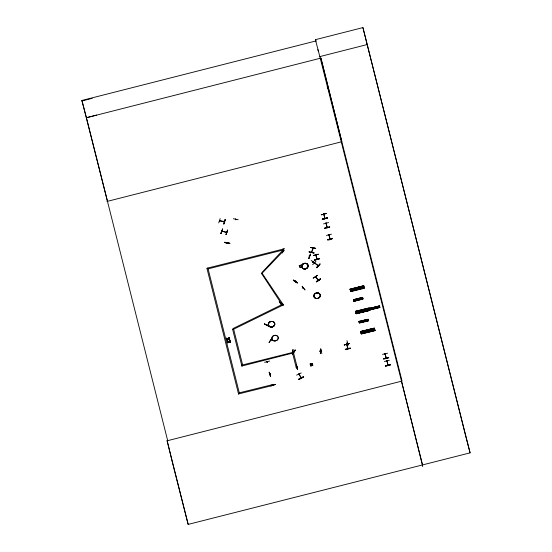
<?xml version="1.0" encoding="UTF-8"?>
<svg xmlns="http://www.w3.org/2000/svg" width="552" height="552" viewBox="0 0 552 552"><rect width="100%" height="100%" fill="white"/><g stroke="black" fill="none" stroke-linecap="round" stroke-linejoin="round"><path stroke-width="0.83" d="M224.816 242.569C228.452 241.907 234.027 245.088 224.816 242.569L229.715 243.653M229.763 243.301L224.878 242.376M314.005 252.926C298.625 249.842 324.5 255.417 309.113 251.788M293.008 349.499L292.477 354.177L292.988 349.616M292.836 351.734L292.953 351.534M292.926 352.017L293.478 351.817L292.926 351.803M320.015 351.217L320.477 351.231M320.885 349.023L320.332 353.577L320.898 349.036M270.466 340.543L270.88 340.798L270.922 340.315M281.058 303.22L280.623 303.483L281.03 303.22M281.127 303.393L280.795 303.607M303.427 288.441L303.076 288.703M264.456 324.01L268.776 326.191M268.755 326.094L264.449 323.858M235.614 219.006L235.669 219.779L235.676 219.254M313.281 248.089L311.68 252.16M293.416 280.154C305.366 288.185 285.191 275.193 297.328 282.693M321.188 351.438L321.623 351.251M321.692 351.086L321.292 351.569L321.216 351.113M347.656 342.895L347.16 343.213L347.594 342.647M295.341 281.437L295.713 281.037M295.851 281.189L295.665 280.858L295.541 281.492M313.246 261.883L312.729 262.172L313.032 261.517M324.017 214.631L323.803 213.921M315.778 254.9L316.075 255.341L315.889 254.61M326.163 223.063L326.294 223.698L326.087 222.987M326.901 226.969L327.274 227.479M267.044 361.864L267.375 362.167L267.051 361.767M346.746 344.779L346.884 344.158M386.855 361.408L386.766 360.994M387.925 364.617L388.056 365.251L387 360.918L387.78 365.024M315.585 276.973L315.351 276.869M315.378 276.925L318.304 280.333L317.966 279.767M315.799 277.118L315.433 276.517M220.172 218.592L218.716 222.891M223.726 223.953L225.126 219.379M225.195 219.503L223.767 223.939M223.995 223.988L225.395 219.544M220.841 233.455L222.663 228.97L220.855 233.441M222.663 228.97L221.11 233.517M221.994 230.971L221.904 231.433L222.256 231.267M221.959 231.219L222.242 231.288M226.775 232.088C226.23 232.144 226.555 232.951 226.693 232.019M226.003 234.483L227.603 230.08M227.679 230.205L226.01 234.614L227.576 230.067M233.31 218.723L238.229 219.744M224.816 242.576L224.864 242.19M227.431 242.569L227.182 242.514M282.272 252.85L284.08 248.379L282.527 252.926M283.728 250.925L283.3 250.801L283.666 250.677M310.748 247.524L315.737 248.372L310.728 247.365M310.39 254.099L308.809 258.64L310.472 254.23M308.809 258.64L310.438 254.21M313.046 247.807L311.514 252.457L311.431 252.105M281.223 304.083L281.651 303.807M321.878 353.632L320.464 349.243M301.123 377.809L298.86 374.166M267.023 324.797L266.726 325.135L266.519 324.707M281.334 303.545L281.175 304.111L281.437 303.49M315.537 276.952L315.751 276.807M310.755 247.462L315.668 248.538M270.397 373.883L270.107 374.422L269.983 373.932M296.458 367.459L296.907 367.556L296.741 367.128M293.395 280.03L297.376 282.831M297.19 283.01L293.271 280.312M293.36 352.003L293.312 351.527M299.212 265.581C305.587 262.807 299.239 271.522 299.281 265.491M310.12 363.94L310.631 365.969L312.846 365.327L312.37 363.444L310.12 363.94L312.377 363.471M279.567 302.448L283.735 304.87M266.795 324.41L266.506 324.811M281.63 303.869L281.334 304.249L281.134 303.821M269.065 342.419L271.888 338.348L269.107 342.461M295.099 349.975C294.485 353.77 289.11 357.013 295.196 350.127M292.325 354.087L295.134 350.002M323.983 214.604L323.631 213.962M326.273 223.657L325.88 223.139M327.246 227.521L326.149 223.236M328.895 234.883L329.992 239.237L329.813 238.554M315.772 254.962L316.862 259.205L316.655 258.626M267.044 361.829L267.133 362.195M272.791 384.682L272.909 385.068L272.736 384.378M272.874 384.302L273.088 384.958M347.594 348.05L347.76 348.733L346.635 344.124M346.98 344.765L346.608 344.227M384.944 353.673L385.303 354.26M387.642 364.693L387.801 365.286L387.683 364.63M388.035 365.21L387.863 364.589M311.204 260.468L315.116 263M261.572 273.523L282.3 305.077L283.176 304.594L261.745 272.722L283.066 250.015L282.796 248.959M261.627 273.737L283.818 250.553L283.01 249.808M315.985 261.062L312.66 264.732M318.2 265.415L318.083 265.609M317.8 265.595L317.855 265.229M316.496 267.485L320.036 264.063M320.001 264.028C312.708 270.901 319.07 266.885 319.946 263.897M293.015 351.803L293.685 352.169L293.657 351.7M293.402 351.99L292.953 351.983M224.298 221.345L224.457 221.656L219.551 220.462M228.114 338.576L229.246 337.52L228.148 338.714L226.582 338.197L228.148 338.714M229.729 339.452L228.183 338.942L227.038 340.011L228.224 339.08L229.729 339.452L229.604 338.962L228.418 338.68L229.604 338.962M228.825 341.398L229.949 340.349L228.859 341.543L227.293 341.026L228.859 341.543M230.439 342.274L228.894 341.764L227.748 342.833L228.928 341.909L230.439 342.274L230.315 341.785L229.128 341.502L230.315 341.785M226.955 339.68C229.149 338.162 226.568 339.432 227.072 340.149M228.418 338.68L229.328 337.858L228.459 338.818M227.665 342.502C229.86 340.991 227.279 342.254 227.783 342.971M229.128 341.502L230.039 340.681L229.17 341.647M283.818 250.946L283.749 250.456M346.994 344.814L346.808 344.082M385.117 354.356L385.165 353.708M387.09 361.394L386.904 360.67M313.156 278.056L317.531 275.372M316.262 281.617C324.341 275.62 319.263 280.802 316.337 281.789M320.498 278.774L316.31 281.748L320.533 278.884M316.462 281.934L320.671 279.07M224.333 221.814L219.448 220.89M302.896 288.572L303.255 288.31M280.768 303.6L281.154 303.345M221.994 231.253L226.782 232.302M270.57 340.405L271.025 340.591L270.501 340.156M270.922 340.805L270.404 340.294M301.233 372.959L296.59 375.139M298.936 379.045C313.274 372.007 289.22 384.13 303.579 376.857M298.97 379.183L303.552 376.74M269.162 372.2L270.501 376.505L269.162 372.221M283.348 304.904L233.427 329.316L232.999 328.55L282.914 304.138M270.452 374.311L270.335 373.849M296.859 367.597L296.803 367.163M270.045 374.18L270.404 374.118M314.502 262.945L314.819 262.911M293.636 352.148L293.436 351.645M347.16 343.047L347.587 342.895M348.395 345.097L346.96 340.694M82.041 100.961L92.218 98.311M96.621 115.078L86.443 117.728L167.684 440.662L167.132 440.8L173.162 465.515L188.163 524.4L470.09 452.854L362.926 27.6L315.406 39.682L315.82 41.331M107.474 201.328L81.91 100.464L316.282 40.862M315.406 39.682L319.836 56.594L367.356 44.512M106.922 201.466L341.84 141.726L321.002 58.077M321.25 214.769L326.287 213.486M321.264 214.832L326.301 213.548M327.453 218.137C311.818 222.263 337.941 215.08 322.368 219.227M327.405 217.943L322.333 219.082L322.416 219.427M322.354 219.178L327.398 217.902M328.564 222.553L323.548 223.898M324.604 228.114C334.512 225.561 327.936 228.121 324.652 228.293M324.638 228.245L329.647 226.851M331.483 234.158L326.446 235.442M329.006 235.325L329.006 234.593M206.91 268.258L282.852 249.173M283.066 250.015L208.104 268.858M332.559 238.429C327.743 241.39 324.114 239.637 332.608 238.616M332.594 238.574L327.522 239.713M313.329 255.459L318.366 254.175M313.35 255.521L318.387 254.237M314.502 260.102C330.303 255.521 303.448 263.09 319.539 258.826M314.419 259.771L319.491 258.633M319.477 258.591L314.405 259.73M232.613 329.254L233.648 329.213L242.632 364.934M293.284 351.562L293.402 352.245L241.652 365.182M241.866 366.031L293.56 352.88M296.224 367.639L297.259 367.597L293.402 352.245M310.631 365.969L312.777 365.417M238.526 393.942L273.143 385.365L272.929 384.516L239.299 392.845M167.67 440.606L167.118 440.744L188.163 524.4M167.132 440.8L402.049 381.059L320.809 58.126L86.443 117.728L81.91 100.464M264.594 362.291L269.645 361.056M344.248 344.917L349.292 343.661M345.304 349.237L350.334 347.939L350.43 348.326L345.38 349.561L350.423 348.305M296.472 365.258L297.466 369.509M270.501 374.277L269.887 374.008M382.536 354.384L387.601 353.204M385.262 353.949L386.041 358.22M275.489 384.302C270.811 386.869 266.878 385.641 275.531 384.461M270.473 385.669L275.524 384.42M383.606 358.752L388.656 357.53L388.739 357.868L383.688 359.104L383.599 358.738L388.649 357.517L383.633 358.876M384.344 361.498L389.388 360.249M390.464 364.672L385.393 365.81L385.482 366.162L390.464 364.672L385.386 365.79L390.436 364.555M385.482 366.155L390.526 364.906M350.189 289.648L363.809 286.088L350.14 289.441M363.906 286.481L350.244 289.869L363.913 286.529L363.733 285.763L350.078 289.179L350.596 291.408L364.244 287.965L363.733 285.763L350.065 289.117L350.244 289.876M350.465 290.863L364.141 287.523L364.327 288.289L350.651 291.628L350.492 290.98L364.147 287.564L350.485 290.938M350.548 291.201L364.21 287.82L350.568 291.283M353.57 299.977L362.74 297.928L353.611 300.136L353.508 299.695L362.616 297.424L353.508 299.695L353.887 301.33L363.002 299.087L362.602 297.404L362.705 297.79M353.563 299.922L362.664 297.611M353.77 300.826L362.94 298.818L353.853 301.192L362.885 298.584M353.818 301.047L362.933 298.784L353.832 301.095M355.626 311.224L369.302 307.899L369.481 308.651L355.812 311.997L355.647 311.328M355.709 311.563L369.378 308.223M370.392 308.126L379.507 305.884L379.597 306.263L370.399 308.161L370.709 309.486M370.413 308.216L379.534 305.98M370.447 308.34L379.555 306.084M379.583 306.181L370.509 308.623L379.597 306.236M379.804 307.153L370.675 309.334L370.785 309.796L379.893 307.54L379.5 305.877M356.061 313.101L369.709 309.658L369.888 310.41L356.212 313.75L356.033 312.984L369.736 309.789M370.682 309.382L379.831 307.257L370.737 309.617M370.73 309.568L379.783 307.057M368.108 319.27L368.481 320.857L359.359 323.086L358.979 321.45L368.156 319.456M368.101 319.242L358.966 321.402M359.048 321.733L368.136 319.373M359.09 321.899L368.205 319.67M359.186 322.34L359.166 321.878M359.29 322.775L368.412 320.574M359.297 322.803L368.446 320.726M360.704 331.414L374.38 328.088L374.56 328.84L360.891 332.18L360.725 331.517L374.394 328.13L374.884 330.255M360.787 331.752L374.456 328.412M361.125 333.249L374.787 329.848L374.967 330.6L361.291 333.939L361.132 333.277L374.794 329.875M224.022 221.524L223.953 221.276M296.81 367.397L296.514 367.708L296.389 367.218M299.018 374.083L301.364 377.947L301.123 377.347M297.514 369.619L296.41 365.155M219.889 220.993L219.896 220.524M226.672 232.489L221.821 231.143M283.466 250.649L283.804 250.725M320.374 351.189L320.408 350.989M319.925 351.431L319.856 351.065M320.65 349.023L320.374 353.556M323.872 214.169L324.962 218.516L323.665 214.314M329.068 234.841L330.186 239.175L329.992 238.505M315.951 254.851L317.069 259.185L316.938 258.557M346.877 344.331L347.96 348.671L347.767 348.001M385.117 353.625L386.276 358.131M386.883 361.436L386.731 360.711M310.714 247.386L315.647 248.621M309.589 256.349C308.299 255.949 310.017 257.149 309.479 256.066L309.148 255.969L309.41 256.266M224.857 242.238L229.804 243.432M227.872 338.838L226.672 338.548L227.914 338.976M228.583 341.66L227.383 341.371L228.625 341.805M219.51 220.917L219.434 220.489M267.272 361.808L267.375 362.167L267.161 361.477M272.978 384.585L273.074 384.979M264.463 323.989L268.81 326.197M318.394 279.919C318.739 280.864 317.773 278.933 318.021 280.085L318.187 280.064M317.483 275.31L313.288 278.201M299.046 374.532L299.046 373.897M318.242 265.678L314.44 262.697M317.759 265.609L317.883 265.443M282.969 304.352L283.404 305.118M299.101 379.39L303.697 377.05M327.019 227.548L325.908 223.029M318.435 280.181L315.468 276.559M326.998 227.555L326.894 226.948M385.068 354.37L384.916 353.777M386 358.2L385.896 357.592M321.692 351.279L321.561 351.003M465.653 435.942L470.09 452.854M422.287 464.722L422.701 466.316L401.497 381.204M378.589 306.16L378.92 307.554M377.954 306.25L378.313 307.768M377.044 306.539L377.375 307.933M376.209 306.684L376.567 308.195M375.298 306.967L375.629 308.361M386.076 357.544L386.248 358.138M361.691 297.687L362.022 299.087M367.163 319.449L367.494 320.843M361.056 297.783L361.401 299.239M366.549 319.601L366.894 321.057M360.146 298.066L360.477 299.467M365.624 319.829L365.955 321.223M359.311 298.211L359.656 299.667M364.803 320.029L365.134 321.423M358.4 298.494L358.731 299.895M363.871 320.257L364.203 321.65M328.833 234.635L329.02 235.366M347.477 342.633L347.622 343.116L347.132 342.744M347.098 342.806L347.16 343.213M345.29 349.195L345.386 349.582M316.876 258.522L317.055 259.109M315.716 254.651L315.903 255.383M318.021 265.595L314.647 263.09M313.219 247.841L313.301 248.193M312.853 248.193L312.936 248.545M313.17 261.613L312.894 262.228L312.922 261.565M312.687 261.82L312.86 262.262M315.289 276.621L315.371 276.966M320.305 350.941L320.36 351.417L319.946 350.948M295.306 281.092L295.479 281.534M283.762 250.339L283.894 250.774M283.286 250.401L283.39 250.849M293.719 351.783L293.181 351.7M299.025 374.311L298.791 373.918M292.843 351.583L293.002 352.031M292.581 353.128L296.286 367.846M235.78 219.047L235.863 219.392M235.414 219.392L235.497 219.744M266.989 361.519L267.168 362.25M223.891 221.317L223.843 221.469M226.251 232.033L226.327 232.433M219.931 220.579L219.82 220.752M221.876 230.991L221.973 231.46M207.89 268.01L239.506 393.693M362.926 27.6L465.439 435.107M319.836 56.594L422.57 464.943M317.89 49.556L318.304 51.205M327.212 86.636L327.633 88.306M232.668 329.461L241.921 366.238M229.246 337.52L229.363 337.996M229.949 340.349L230.074 340.819M226.582 338.197L226.706 338.693M227.293 341.026L227.417 341.515M206.965 268.472L238.581 394.149M296.383 365.148L297.473 369.654M374.967 330.593L361.291 333.939M369.888 310.41L356.212 313.75M359.242 322.589L368.356 320.346M360.739 331.559L361.236 333.67L374.891 330.268L361.222 333.643M360.836 331.98L374.484 328.516L360.808 331.835M356.143 313.453L369.84 310.21L356.15 313.481L355.64 311.3L369.316 307.947L369.833 310.169M371.323 307.933L371.675 309.389M372.993 328.488L373.511 330.669M367.915 308.299L368.432 310.479M362.347 286.177L362.871 288.358M372.069 328.709L372.586 330.896M366.99 308.527L367.508 310.707M361.422 286.405L361.939 288.586M370.682 329.054L371.199 331.234M365.603 308.865L366.121 311.045M360.035 286.743L360.553 288.924M369.447 329.358L369.964 331.538M364.368 309.168L364.886 311.349M358.8 287.047L359.324 289.227M368.06 329.696L368.577 331.876M362.981 309.506L363.499 311.687M357.413 287.385L357.938 289.565M359.904 321.223L360.249 322.678M362.105 331.145L362.629 333.332M354.432 299.467L354.777 300.923M357.027 310.955L357.551 313.143M351.465 288.834L351.983 291.021M358.655 298.97C359.083 300.26 359.814 298.025 358.655 298.97M364.134 320.726C364.561 322.016 365.265 319.794 364.134 320.726M375.553 307.436C375.981 308.727 376.699 306.512 375.553 307.436M299.874 265.747L300.04 266.864L300.95 266.92L301.509 266.243L301.164 265.526L299.874 265.747M310.721 364.223L310.886 365.341L311.79 365.389L312.356 364.72L312.004 363.996L310.721 364.223M302.158 286.419L305.063 289.972L302.158 286.412M279.222 301.792L282.127 305.346L279.222 301.792M349.25 343.482L344.269 344.979L349.25 343.482M369.405 308.327L355.743 311.707L369.398 308.306M369.778 309.941L356.116 313.322L369.778 309.941M374.856 330.13L361.194 333.512L374.863 330.172M316.11 298.48A3.243 2.801 -14.7 0 0 320.229 294.934A3.243 2.801 -14.7 0 0 314.923 293.781A3.243 2.801 -14.7 0 0 316.11 298.48M316.082 298.377A3.236 2.794 -14.7 0 0 320.195 294.837A3.236 2.794 -14.7 0 0 314.902 293.685A3.25 2.801 -14.7 0 0 316.089 298.432A3.25 2.801 -14.7 0 0 320.222 294.871A3.25 2.801 -14.7 0 0 314.902 293.719A3.236 2.794 -14.7 0 0 316.082 298.377M303.945 268.914A3.243 2.801 -14.7 0 0 308.064 265.36A3.25 2.801 -14.7 0 0 302.758 264.208A3.25 2.801 -14.7 0 0 303.924 268.852A3.25 2.801 -14.7 0 0 308.05 265.298A3.25 2.801 -14.7 0 0 302.737 264.139A3.25 2.801 -14.7 0 0 303.938 268.921A3.25 2.801 -14.7 0 0 308.071 265.36A3.243 2.801 -14.7 0 0 302.758 264.208A3.243 2.801 -14.7 0 0 303.945 268.914M303.917 268.803A3.236 2.794 -14.7 0 0 308.03 265.257A3.236 2.794 -14.7 0 0 302.737 264.111A3.236 2.794 -14.7 0 0 303.917 268.803M270.57 327.012A3.243 2.801 -14.7 0 0 274.696 323.465A3.25 2.801 -14.7 0 0 269.383 322.306A3.25 2.801 -14.7 0 0 270.57 327.019A3.25 2.801 -14.7 0 0 274.696 323.458A3.243 2.801 -14.7 0 0 269.39 322.313A3.243 2.801 -14.7 0 0 270.57 327.012A3.25 2.801 -14.7 0 0 274.682 323.396A3.25 2.801 -14.7 0 0 269.369 322.237A3.25 2.801 -14.7 0 0 270.549 326.95M270.542 326.901A3.236 2.794 -14.7 0 0 274.661 323.355A3.236 2.794 -14.7 0 0 269.362 322.209A3.236 2.794 -14.7 0 0 270.542 326.901M274.068 340.915A3.243 2.801 -14.7 0 0 278.187 337.362A3.25 2.801 -14.7 0 0 272.867 336.147A3.25 2.801 -14.7 0 0 274.047 340.853A3.25 2.801 -14.7 0 0 278.18 337.3A3.243 2.801 -14.7 0 0 272.888 336.209A3.243 2.801 -14.7 0 0 274.068 340.915"/></g></svg>
